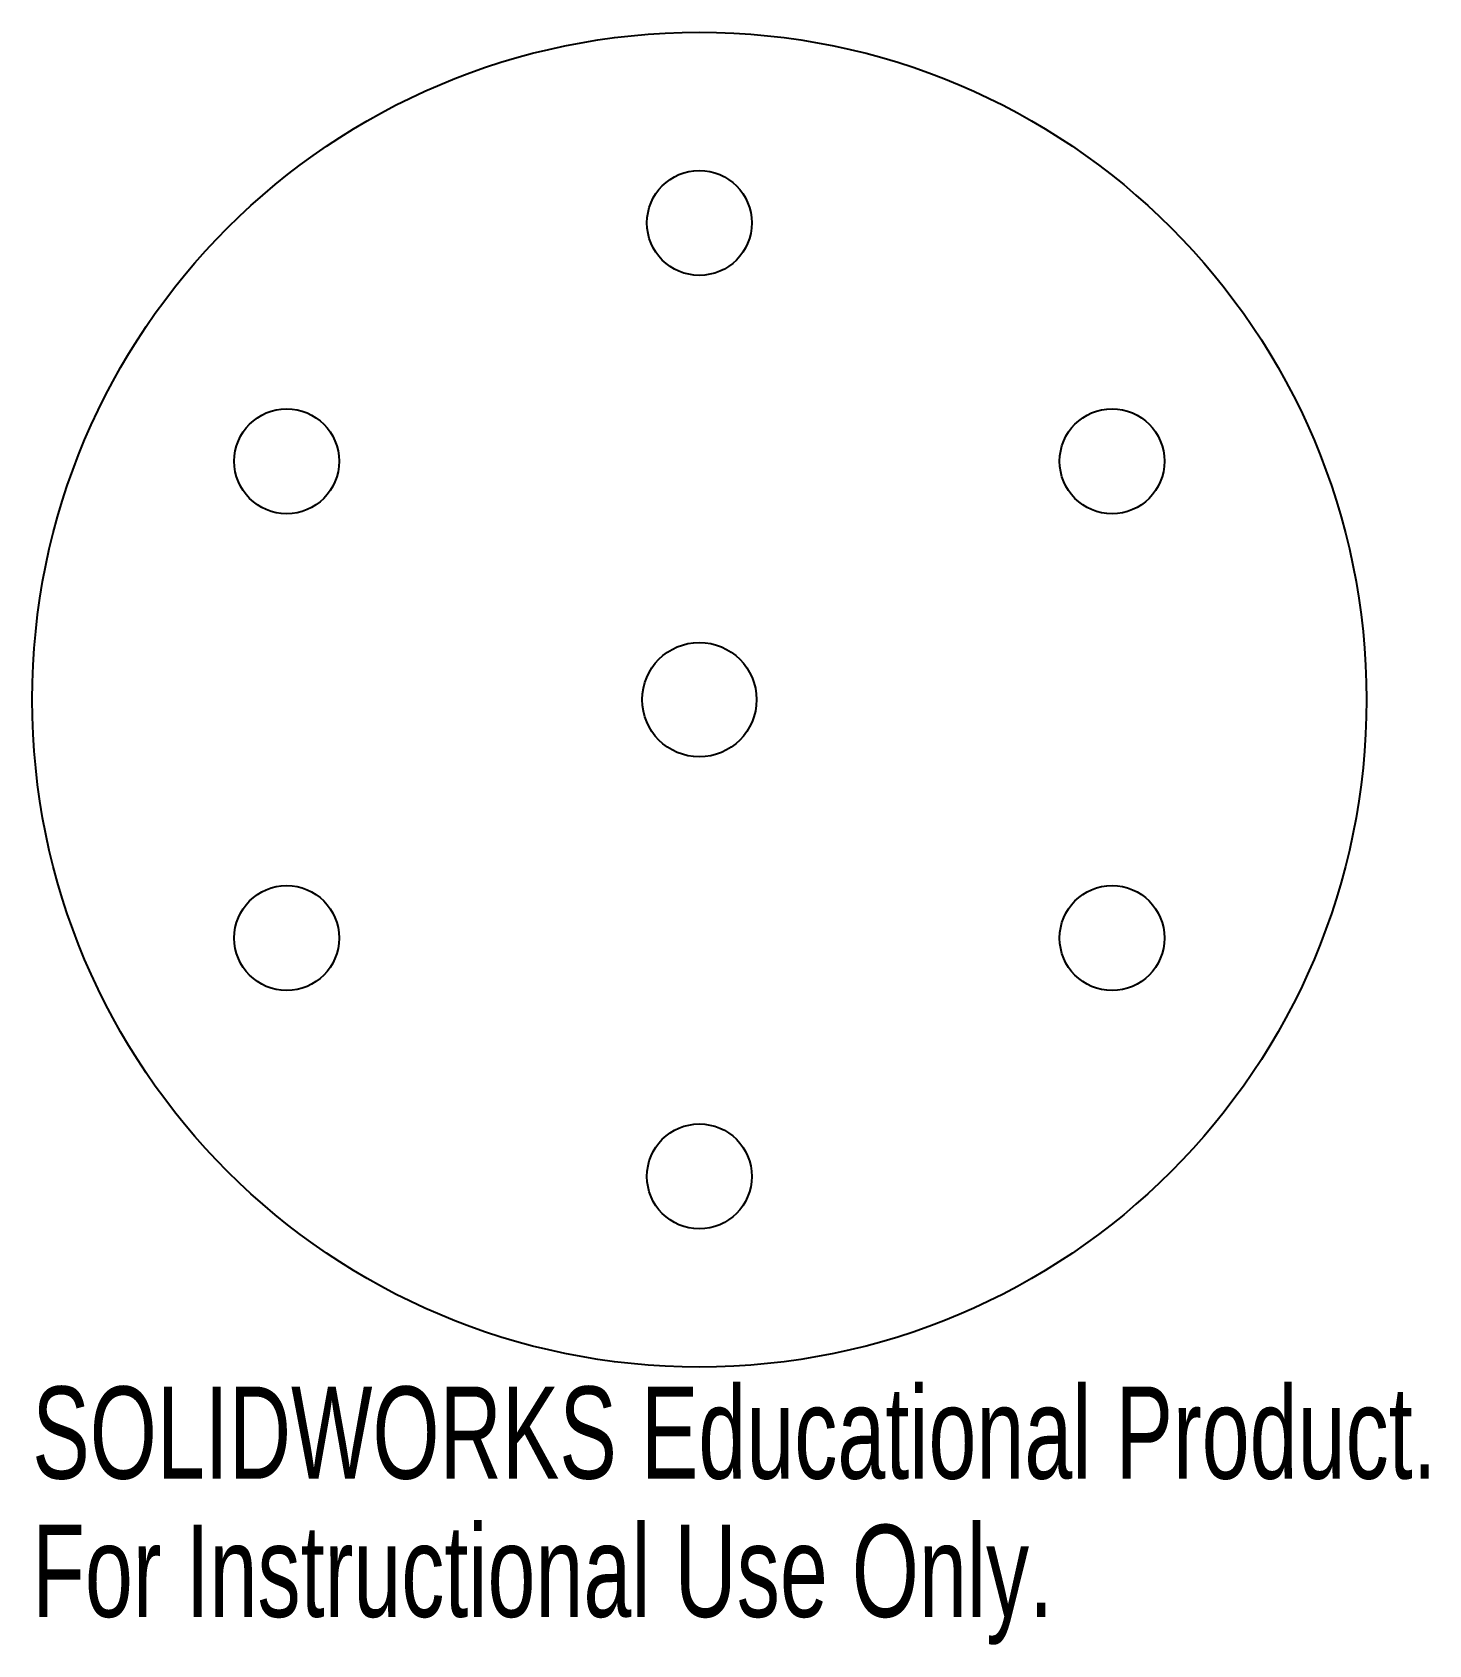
# Model space of a CAD drawing. Header units: millimetres. Extents: x -35 to 38.3, y -49.6 to 35.
import ezdxf

# ---------------------------------------------------------------- set-up
doc = ezdxf.new("R2010")
doc.units = ezdxf.units.MM
doc.styles.add('SLDTEXTSTYLE0', font='TXT', dxfattribs={"width": 0.7})

msp = doc.modelspace()

# ---------------------------------------------------------------- linework, layer by layer
at = {"color": 7, "linetype": 'Continuous', "lineweight": 25}
for centre, radius in [((0, 0), 35), ((0, 25), 2.75), ((-21.651, 12.5), 2.75), ((21.651, 12.5), 2.75), ((0, 0), 3), ((-21.651, -12.5), 2.75), ((21.651, -12.5), 2.75), ((0, -25), 2.75)]:
    msp.add_circle(centre, radius, dxfattribs=at)

# ---------------------------------------------------------------- texts
at = {"color": 7, "linetype": 'Continuous', "char_height": 4.83362, "attachment_point": 1, "style": 'SLDTEXTSTYLE0'}
for s, insert in [('SOLIDWORKS Educational Product.', (-35, -36.02)), ('For Instructional Use Only.', (-35, -43.27))]:
    msp.add_mtext(s, dxfattribs=dict(at, insert=insert))

doc.saveas('drawing.dxf')
